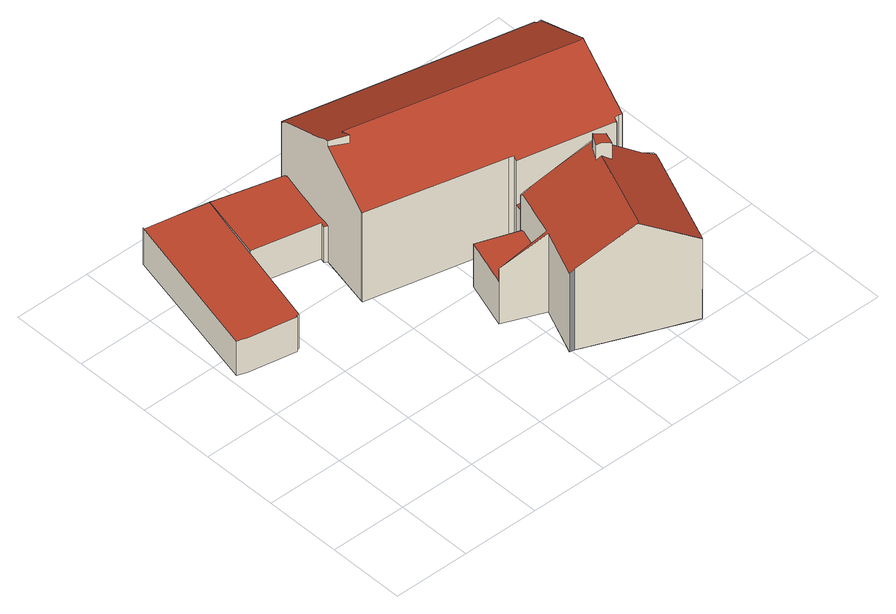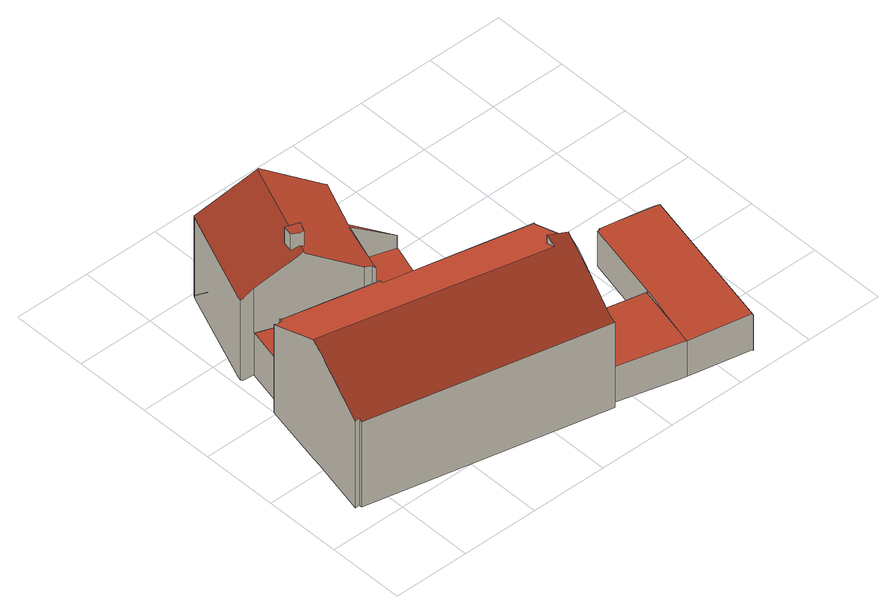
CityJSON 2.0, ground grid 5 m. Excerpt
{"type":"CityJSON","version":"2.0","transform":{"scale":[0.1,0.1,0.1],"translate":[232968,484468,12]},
"CityObjects":{
"building1":{"type":"Building","attributes":{"measuredHeight":18.34,"roofType":"horizontal","storeysAboveGround":1,"storeysBelowGround":0,"yearOfConstruction":1975,"class":"Non-residential (single function)","function":"winkelfunctie","usage":"Pand in gebruik","is_single_part":"1","n_adjacent_buildings":1,"footprint_area":32.5,"lod2_volume":85.97,"lod_max":2,"list_adjacent_buildings":"Building-4"},"geometry":[{"type":"MultiSurface","lod":"2","boundaries":[[[0,1,2,3,4,5,6,7,8,9]],[[10,11,12,13,14,15,16,17,18,19]],[[2,16,20,17,1,17,16,15,3]],[[20,16,2,21]],[[17,20,21,1]],[[0,9,19,18,17,1]],[[14,4,3,15]],[[10,8,7,6,5,13,12,11]],[[19,9,8,10]],[[13,5,4,14]]],"semantics":{"surfaces":[{"type":"GroundSurface","name":"GroundSurface 4906-772","lod2_area":40.86,"inclination":180,"surf_normal":"0,0,-1","azimuth":-1},{"type":"RoofSurface","name":"RoofSurface 4906-9814","lod2_area":40.87,"inclination":0.419,"surf_normal":"-0.0017266075144987058,-0.0071011030090762485,0.9999732962247269","azimuth":193.67,"direction":"S"},{"type":"WallSurface","name":"WallSurface 4906-6952 (split)","lod2_area":14.24,"inclination":90,"surf_normal":"0.971112589739815193668467;-0.238621746806173100402812;0.000000000000000000000000","azimuth":103.81,"direction":"E"},{"type":"WallSurface","name":"WallSurface 4906-834 (shared)","lod2_area":0.143,"inclination":90,"surf_normal":"0.97111258973685999130770515;-0.23862174681819980901677802;0.00000000000000000000000000","azimuth":103.81,"direction":"E","list_adjacent_buildings":"Building-4","adjacent_building_class":"Mixed-use"},{"type":"WallSurface","name":"WallSurface 4906-4918 (shared)","lod2_area":11.26,"inclination":90,"surf_normal":"0.97111258973982093312426762;-0.23862174680614974269231272;0.00000000000000000000000000","azimuth":103.81,"direction":"E","list_adjacent_buildings":"Building-4","adjacent_building_class":"Mixed-use"},{"type":"WallSurface","name":"WallSurface 4906-6002","lod2_area":10.71,"inclination":90,"surf_normal":"0.21785716836938268,0.9759806628156494,0","azimuth":12.58,"direction":"N"},{"type":"WallSurface","name":"WallSurface 4906-9788","lod2_area":0.486,"inclination":90,"surf_normal":"-0.17200102344749718,-0.985096770846912,0","azimuth":189.9,"direction":"S"},{"type":"WallSurface","name":"WallSurface 4906-36808","lod2_area":9.51,"inclination":90,"surf_normal":"-0.21199888854756954,-0.9772699070648779,1.0756841314244823e-17","azimuth":192.24,"direction":"S"},{"type":"WallSurface","name":"WallSurface 4906-61223","lod2_area":26.07,"inclination":90,"surf_normal":"-0.9747501874667329,0.22329816845099548,0","azimuth":282.9,"direction":"W"},{"type":"WallSurface","name":"WallSurface 4906-62151","lod2_area":0.356,"inclination":90,"surf_normal":"0.966705227873553,-0.2558925602707937,0","azimuth":104.83,"direction":"E"}],"values":[0,1,2,3,4,5,6,7,8,9]}}]},
"building2":{"type":"Building","attributes":{"measuredHeight":23.45,"roofType":"slanted","storeysAboveGround":3,"yearOfConstruction":1994,"class":"Residential","function":"woonfunctie","usage":"Pand in gebruik","is_single_part":"1","n_adjacent_buildings":4,"footprint_area":70.45,"bag_net_internal_area":140,"lod2_volume":415.32,"lod_max":2,"list_adjacent_buildings":"Building-4"},"geometry":[{"type":"MultiSurface","lod":"2","boundaries":[[[22,23,24,25,26,27,28,29,30,31,32,33,34,35,36,37,38,39,40,41]],[[42,43,44,45,46,47,48,49,50,51,52,53,54,55,56,57]],[[58,59,60,61,62,63]],[[64,65,66,67]],[[47,46,45,68,69,42,57,56,70,71,72,73,74,75,76,77,78,79]],[[37,36,35,49,80,49,35,38]],[[79,38,39,38,79,78]],[[70,56,55,54,81,82,83,84,26,85,86,30,29,28,27,26,71]],[[86,82,81,30]],[[83,82,86,85]],[[84,83,85,26]],[[35,49,47,87,79,38]],[[33,32,52,51,50,34]],[[58,44,43,59]],[[61,69,68,62]],[[42,69,61,60,59,43]],[[77,40,39,78]],[[66,22,41,76,67]],[[76,41,40,77]],[[31,30,54,53,52,32]],[[71,26,25,72]],[[62,68,45,44,58,63]],[[49,35,34,50]],[[72,25,24,73]],[[65,23,22,66]],[[75,64,67,76]],[[73,24,23,65,64,75,74]]],"semantics":{"surfaces":[{"type":"GroundSurface","name":"GroundSurface 4906-3112","lod2_area":62.75,"inclination":180,"surf_normal":"0,0,-1","azimuth":-1},{"type":"RoofSurface","name":"RoofSurface 4906-2296","lod2_area":29.58,"inclination":31.67,"surf_normal":"0.48624969138208346,-0.19793999369354418,0.8511057493210982","azimuth":112.15,"direction":"E"},{"type":"RoofSurface","name":"RoofSurface 4906-3289","lod2_area":0.603,"inclination":7.78,"surf_normal":"0.07367807972339264,-0.11351498091624822,0.9908006306396142","azimuth":147.01,"direction":"SE"},{"type":"RoofSurface","name":"RoofSurface 4906-6217","lod2_area":9.06,"inclination":0.648,"surf_normal":"0.0014761348049567727,-0.011205784723021127,0.9999361236672965","azimuth":172.5,"direction":"S"},{"type":"RoofSurface","name":"RoofSurface 4906-10689","lod2_area":32.78,"inclination":31.6,"surf_normal":"-0.4844560022628268,0.19970733711669097,0.8517155401736427","azimuth":292.4,"direction":"W"},{"type":"WallSurface","name":"WallSurface 4906-998 (split)","lod2_area":0.0948,"inclination":90,"surf_normal":"-0.378826401492123063028877;-0.925467750671263953111120;0.000000000000000000000000","azimuth":202.26,"direction":"S"},{"type":"WallSurface","name":"WallSurface 4906-5612 (split)","lod2_area":0.0074,"inclination":90,"surf_normal":"-0.380570909008793240503246;-0.924751741396695516596180;0.000000000000000000000000","azimuth":202.37,"direction":"S"},{"type":"WallSurface","name":"WallSurface 4906-7461 (split)","lod2_area":25.4,"inclination":90,"surf_normal":"0.379670714268656494925455;0.925121694009349343737698;0.000000000000000000000000","azimuth":22.31,"direction":"N"},{"type":"WallSurface","name":"WallSurface 4906-3732 (shared)","lod2_area":0.579,"inclination":90,"surf_normal":"0.37967071426896931313331502;0.92512169400922096288271665;0.00000000000000000000000000","azimuth":22.31,"direction":"N","list_adjacent_buildings":"Building-4","adjacent_building_class":"Mixed-use"},{"type":"WallSurface","name":"WallSurface 4906-3868 (shared)","lod2_area":1.89,"inclination":90,"surf_normal":"0.37967071426865325385777162;0.92512169400935067387282088;0.00000000000000000000000000","azimuth":22.31,"direction":"N","list_adjacent_buildings":"Building-4","adjacent_building_class":"Mixed-use"},{"type":"WallSurface","name":"WallSurface 4906-3877 (shared)","lod2_area":17.17,"inclination":90,"surf_normal":"0.37967071426871113424131590;0.92512169400932691971517361;0.00000000000000000000000000","azimuth":22.31,"direction":"N","list_adjacent_buildings":"Building-4","adjacent_building_class":"Mixed-use"},{"type":"WallSurface","name":"WallSurface 4906-5936 (shared)","lod2_area":50.75,"inclination":90,"azimuth":202.26,"direction":"S","list_adjacent_buildings":"NL.IMBAG.Pand.1742100000006003","adjacent_building_class":"Residential"},{"type":"WallSurface","name":"WallSurface 4906-1533","lod2_area":40.81,"inclination":90,"surf_normal":"0.9256930070869878,-0.37827563578725226,0","azimuth":112.23,"direction":"E"},{"type":"WallSurface","name":"WallSurface 4906-3408","lod2_area":0.891,"inclination":90,"surf_normal":"0.9715941120607836,-0.23665350495781318,0","azimuth":103.69,"direction":"E"},{"type":"WallSurface","name":"WallSurface 4906-6504","lod2_area":0.899,"inclination":90,"surf_normal":"-0.8591484744480754,0.5117263906166504,0","azimuth":300.78,"direction":"NW"},{"type":"WallSurface","name":"WallSurface 4906-18453","lod2_area":0.711,"inclination":90,"surf_normal":"0.5635803322433157,0.8260612623216961,0","azimuth":34.3,"direction":"NE"},{"type":"WallSurface","name":"WallSurface 4906-20868","lod2_area":18.71,"inclination":90,"surf_normal":"-0.9257650206694668,0.3780993606247725,0","azimuth":292.22,"direction":"W"},{"type":"WallSurface","name":"WallSurface 4906-21440","lod2_area":10.24,"inclination":90,"surf_normal":"-0.952468778466243,0.30463621919762407,0","azimuth":287.74,"direction":"W"},{"type":"WallSurface","name":"WallSurface 4906-34924","lod2_area":13.55,"inclination":90,"surf_normal":"-0.378327368651304,-0.9256718652575436,0","azimuth":202.23,"direction":"S"},{"type":"WallSurface","name":"WallSurface 4906-38452","lod2_area":4.88,"inclination":90,"surf_normal":"0.218393037927458,0.975860892230453,0","azimuth":12.61,"direction":"N"},{"type":"WallSurface","name":"WallSurface 4906-41390","lod2_area":2.56,"inclination":90,"surf_normal":"0.2178916393288853,0.9759729676126132,0","azimuth":12.59,"direction":"N"},{"type":"WallSurface","name":"WallSurface 4906-44823","lod2_area":0.921,"inclination":90,"surf_normal":"-0.48384328878043953,-0.8751546559906586,-1.1303835960682908e-17","azimuth":208.94,"direction":"SW"},{"type":"WallSurface","name":"WallSurface 4906-45792","lod2_area":0.748,"inclination":90,"surf_normal":"0.9235393666517806,-0.38350363524278097,0","azimuth":112.55,"direction":"SE"},{"type":"WallSurface","name":"WallSurface 4906-57887","lod2_area":1.25,"inclination":90,"surf_normal":"0.3775824358132232,0.925975973859664,0","azimuth":22.18,"direction":"N"},{"type":"WallSurface","name":"WallSurface 4906-60802","lod2_area":8.87,"inclination":90,"surf_normal":"0.3478614012676782,0.937545969810594,0","azimuth":20.36,"direction":"N"},{"type":"WallSurface","name":"WallSurface 4906-61433","lod2_area":5,"inclination":90,"surf_normal":"0.31241697510264377,0.9499450687633016,0","azimuth":18.2,"direction":"N"},{"type":"WallSurface","name":"WallSurface 4906-67888","lod2_area":9.23,"inclination":90,"surf_normal":"-0.9506186597863072,0.3103613437045363,3.099815129450602e-18","azimuth":288.08,"direction":"W"}],"values":[0,1,2,3,4,5,6,7,8,9,10,11,12,13,14,15,16,17,18,19,20,21,22,23,24,25,26]}}]},
"building3":{"type":"Building","attributes":{"measuredHeight":23.71,"roofType":"slanted","storeysAboveGround":2,"yearOfConstruction":1992,"class":"Mixed-use","function":"winkelfunctie","usage":"Pand in gebruik","is_single_part":"1","n_adjacent_buildings":4,"footprint_area":185.22,"bag_net_internal_area":260,"lod2_volume":1345.67,"lod_max":2,"list_adjacent_buildings":"Building-3,Building-5"},"geometry":[{"type":"MultiSurface","lod":"2","boundaries":[[[88,89,90,91,92,21,2,21,1,93,94,95,96,97,98,99,100,101,102,103,104,105,30,86,85,26,106,107,108,109]],[[110,111,112,113,114,115,116,117,118,119,120,121,122,123,124,125]],[[126,127,128,129,130,131,132,133,134,135,114,113,112,136]],[[16,20,137,138,139,140,141,142,143,17,20]],[[144,84,83,82,81,145,146,147,148]],[[26,85,26,84]],[[81,30,86,30,81,82]],[[1,21,1,17]],[[21,20,17,1]],[[85,83,84,26]],[[2,16,20,21]],[[86,82,83,85]],[[134,116,115,135]],[[20,21,92,137]],[[111,102,101,100,99,126,136,112]],[[119,109,108,120]],[[121,148,147,146,145,124,123,122]],[[137,92,91,138]],[[129,96,95,94,142,141,140,139,90,89,117,116,134,133,132,131,130]],[[117,89,88,118]],[[128,97,96,129]],[[124,145,105,104,125]],[[138,91,90,139]],[[106,26,84,144,148,107]],[[127,98,97,128]],[[93,1,17,143,142,94]],[[107,148,121,120,108]],[[118,88,109,119]],[[81,30,105,145]],[[110,103,102,111]],[[126,99,98,127]],[[125,104,103,110]],[[135,115,114]]],"semantics":{"surfaces":[{"type":"GroundSurface","name":"GroundSurface 4906-1081","lod2_area":176.16,"inclination":180,"surf_normal":"0,0,-1","azimuth":-1},{"type":"RoofSurface","name":"RoofSurface 4906-9","lod2_area":75.98,"inclination":27.59,"surf_normal":"-0.10147229268136207,-0.4518909003707592,0.8862832436530055","azimuth":192.66,"direction":"S"},{"type":"RoofSurface","name":"RoofSurface 4906-1374","lod2_area":83.83,"inclination":27.58,"surf_normal":"0.10107325780338501,0.451749631448714,0.8864008500915157","azimuth":12.61,"direction":"N"},{"type":"RoofSurface","name":"RoofSurface 4906-5237","lod2_area":20.36,"inclination":0.55,"surf_normal":"-0.004727802776375661,-0.00835247613413345,0.9999539409509501","azimuth":209.51,"direction":"SW"},{"type":"RoofSurface","name":"RoofSurface 4906-7305","lod2_area":14.16,"inclination":0.116,"surf_normal":"0.0018815707104398779,-0.000727585415143099,0.9999979651534923","azimuth":111.14,"direction":"E"},{"type":"WallSurface","name":"WallSurface 4906-14 (split)","lod2_area":0.0508,"inclination":90,"surf_normal":"-0.379813986834164829796528;-0.925062881865409658360780;0.000000000000000000000000","azimuth":202.32,"direction":"S"},{"type":"WallSurface","name":"WallSurface 4906-3727 (split)","lod2_area":0.0018,"inclination":90,"surf_normal":"-0.379673715672806400633948;-0.925120462224895857085573;0.000000000000000000000000","azimuth":202.31,"direction":"S"},{"type":"WallSurface","name":"WallSurface 4906-4430 (split)","lod2_area":0.105,"inclination":90,"surf_normal":"-0.971143862930404876559178;0.238494439123034869107876;0.000000000000000000000000","azimuth":283.8,"direction":"W"},{"type":"WallSurface","name":"WallSurface 4906-2366 (shared)","lod2_area":11.26,"inclination":90,"surf_normal":"-0.97114386293043426389763746;0.23849443912291520424471259;0.00000000000000000000000000","azimuth":283.8,"direction":"W","list_adjacent_buildings":"Building-3","adjacent_building_class":"Non-residential (single function)"},{"type":"WallSurface","name":"WallSurface 4906-3653 (shared)","lod2_area":17.17,"inclination":90,"surf_normal":"-0.37981398683418588712085947;-0.92506288186540101258834079;0.00000000000000000000000000","azimuth":202.32,"direction":"S","list_adjacent_buildings":"Building-5","adjacent_building_class":"Residential"},{"type":"WallSurface","name":"WallSurface 4906-4915 (shared)","lod2_area":0.143,"inclination":90,"surf_normal":"-0.96799689819327514521945423;0.25096215867775387362869254;0.00000000000000000000000000","azimuth":284.53,"direction":"W","list_adjacent_buildings":"Building-3","adjacent_building_class":"Non-residential (single function)"},{"type":"WallSurface","name":"WallSurface 4906-7556 (shared)","lod2_area":1.89,"inclination":90,"surf_normal":"-0.37844146389809802203761083;-0.92562522567325517516309479;0.00000000000000000000000000","azimuth":202.24,"direction":"S","list_adjacent_buildings":"Building-5","adjacent_building_class":"Residential"},{"type":"WallSurface","name":"WallSurface 4906-1915","lod2_area":0.648,"inclination":90,"surf_normal":"-0.3972760189497438,-0.9176991689913655,0","azimuth":203.41,"direction":"SW"},{"type":"WallSurface","name":"WallSurface 4906-6448","lod2_area":11.37,"inclination":90,"surf_normal":"-0.22299779860971516,-0.9748189482233206,0","azimuth":192.89,"direction":"S"},{"type":"WallSurface","name":"WallSurface 4906-6918","lod2_area":64.9,"inclination":90,"surf_normal":"0.976561086896559,-0.21524043198110207,-6.842251079640584e-18","azimuth":102.43,"direction":"E"},{"type":"WallSurface","name":"WallSurface 4906-7536","lod2_area":2.28,"inclination":90,"surf_normal":"-0.2238247753733131,-0.9746294013260044,0","azimuth":192.93,"direction":"S"},{"type":"WallSurface","name":"WallSurface 4906-12124","lod2_area":19.68,"inclination":90,"surf_normal":"-0.229410125428017,-0.9733298486901044,1.322438916957129e-17","azimuth":193.26,"direction":"S"},{"type":"WallSurface","name":"WallSurface 4906-15001","lod2_area":0.764,"inclination":90,"surf_normal":"-0.9769000174001258,0.21369687878776739,0","azimuth":282.34,"direction":"W"},{"type":"WallSurface","name":"WallSurface 4906-24015","lod2_area":52.74,"inclination":90,"surf_normal":"-0.9743495915090893,0.22503971544167695,4.533008367668062e-18","azimuth":283.01,"direction":"W"},{"type":"WallSurface","name":"WallSurface 4906-34458","lod2_area":0.341,"inclination":90,"surf_normal":"-0.9734171683627165,0.22903933360169954,0","azimuth":283.24,"direction":"W"},{"type":"WallSurface","name":"WallSurface 4906-36369","lod2_area":97.39,"inclination":90,"surf_normal":"0.21908545869609447,0.9757056737499901,0","azimuth":12.66,"direction":"N"},{"type":"WallSurface","name":"WallSurface 4906-42272","lod2_area":1.92,"inclination":90,"surf_normal":"0.9771163335215013,-0.21270559646022044,0","azimuth":102.28,"direction":"E"},{"type":"WallSurface","name":"WallSurface 4906-42447","lod2_area":0.573,"inclination":90,"surf_normal":"-0.3977342730952223,-0.9175006528637542,0","azimuth":203.44,"direction":"SW"},{"type":"WallSurface","name":"WallSurface 4906-44107","lod2_area":5.45,"inclination":90,"surf_normal":"-0.9657975018095172,0.25929748455875046,0","azimuth":285.03,"direction":"W"},{"type":"WallSurface","name":"WallSurface 4906-47124","lod2_area":0.924,"inclination":90,"surf_normal":"0.9888367737539764,-0.14900280155697443,0","azimuth":98.57,"direction":"E"},{"type":"WallSurface","name":"WallSurface 4906-49695","lod2_area":12.1,"inclination":90,"surf_normal":"0.24401693818489506,0.9697709698062058,0","azimuth":14.12,"direction":"N"},{"type":"WallSurface","name":"WallSurface 4906-50580","lod2_area":1.81,"inclination":90,"surf_normal":"-0.9662935274994441,0.25744284552630525,0","azimuth":284.92,"direction":"W"},{"type":"WallSurface","name":"WallSurface 4906-52007","lod2_area":58.31,"inclination":90,"surf_normal":"-0.22623890865759216,-0.974071843453768,0","azimuth":193.08,"direction":"S"},{"type":"WallSurface","name":"WallSurface 4906-54147","lod2_area":8.62,"inclination":90,"surf_normal":"0.9766338899067177,-0.21490985339363408,0","azimuth":102.41,"direction":"E"},{"type":"WallSurface","name":"WallSurface 4906-59119","lod2_area":1.06,"inclination":90,"surf_normal":"-0.21242964452905,-0.977176363879756,0","azimuth":192.26,"direction":"S"},{"type":"WallSurface","name":"WallSurface 4906-62922","lod2_area":1.59,"inclination":90,"surf_normal":"0.22196372279522494,0.9750549244852232,0","azimuth":12.82,"direction":"N"},{"type":"WallSurface","name":"WallSurface 4906-64927","lod2_area":2.3,"inclination":90,"surf_normal":"-0.21871145686379226,-0.9757895770280175,0","azimuth":192.63,"direction":"S"},{"type":"WallSurface","name":"WallSurface 4906-68552","lod2_area":0.211,"inclination":90,"surf_normal":"0.9930538893278269,-0.11766041344001825,0","azimuth":96.76,"direction":"E"}],"values":[0,1,2,3,4,5,6,7,8,9,10,11,12,13,14,15,16,17,18,19,20,21,22,23,24,25,26,27,28,29,30,31,32]}}]}
},
"vertices":[
[28,235,6],[68,227,6],[57,184,6],[44,130,6],[42,130,6],[42,129,6],[11,135,6],[8,136,6],[5,137,6],[28,236,6],[5,137,31],[8,136,31],[11,135,31],[42,129,31],[42,130,31],[44,130,31],[57,184,32],[68,227,32],[28,235,32],[28,236,32],[58,184,32],[58,184,6],
[146,103,6],[173,93,6],[173,95,6],[175,94,6],[180,93,6],[211,81,6],[212,80,6],[215,79,6],[238,69,6],[245,68,6],[246,67,6],[245,64,6],[220,3,6],[219,1,6],[218,2,6],[185,15,6],[152,29,6],[149,30,6],[162,61,6],[136,72,6],[210,75,87],[214,72,84],[212,65,83],[207,68,87],[186,16,87],[185,15,87],[218,2,65],[219,1,64],[220,3,64],[245,64,64],[246,67,64],[245,68,65],[238,69,69],[215,79,85],[212,80,87],[211,79,87],[212,65,95],[214,72,96],[210,75,96],[208,76,97],[204,69,96],[207,68,96],[163,63,37],[173,93,37],[146,103,37],[136,72,37],[204,69,85],[208,76,86],[211,81,86],[180,93,65],[175,94,63],[173,95,61],[173,93,62],[163,63,63],[136,72,46],[162,61,63],[149,30,63],[152,29,65],[219,2,65],[238,69,37],[237,70,37],[231,72,37],[180,93,37],[231,72,6],[237,70,6],[164,24,73],
[94,134,6],[94,135,6],[102,170,6],[100,171,6],[101,174,6],[71,226,6],[113,215,6],[113,218,6],[113,219,6],[266,185,6],[266,183,6],[269,183,6],[260,145,6],[259,139,6],[250,98,6],[248,99,6],[245,99,6],[244,96,6],[181,97,6],[184,110,6],[185,113,6],[182,114,6],[248,99,70],[250,98,70],[259,139,92],[257,139,92],[114,172,92],[113,165,89],[102,170,90],[94,135,71],[94,134,71],[182,114,70],[185,113,70],[184,110,69],[189,109,69],[243,97,69],[244,96,69],[245,99,70],[269,183,69],[266,183,69],[266,185,68],[113,219,68],[113,218,68],[113,215,70],[104,180,89],[103,174,92],[102,170,94],[113,165,95],[260,145,89],[101,174,32],[100,171,32],[102,170,32],[103,174,32],[104,180,32],[113,215,32],[71,226,32],[181,97,37],[244,96,37],[243,97,37],[189,109,37],[184,110,37]
]}
